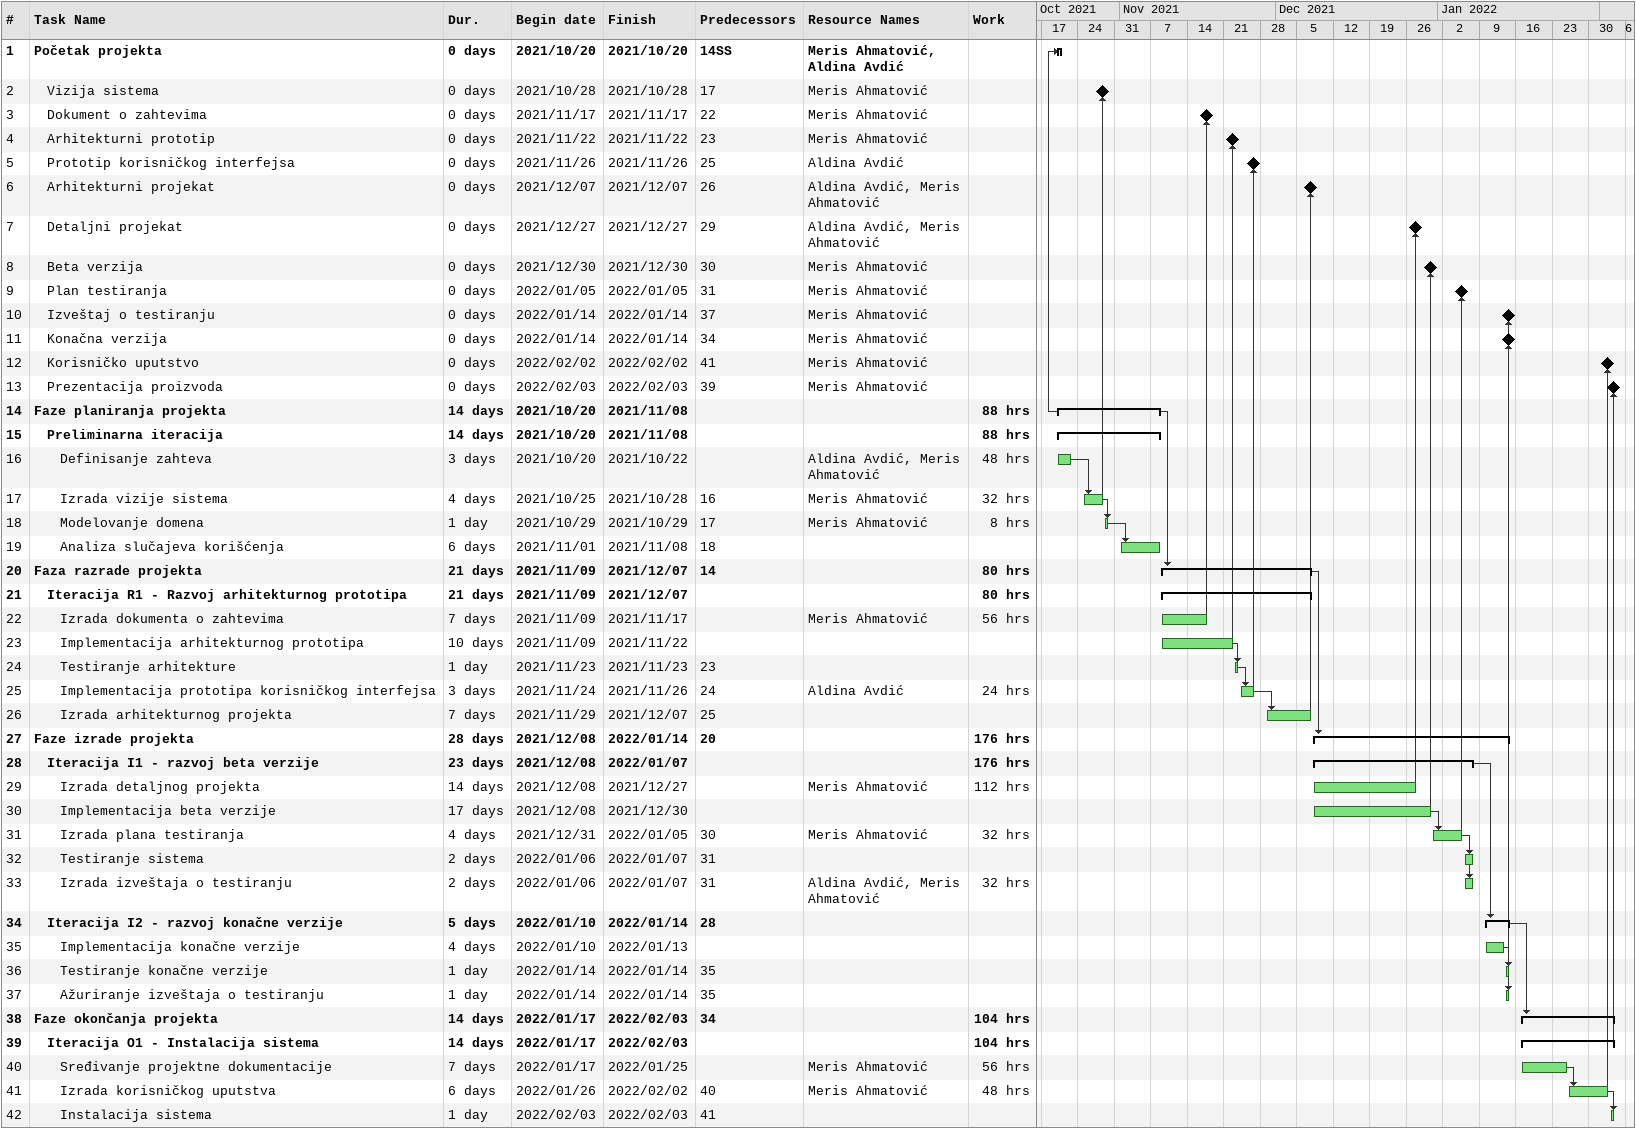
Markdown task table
| ID | Level | Task | Duration | Start | Finish | Predecessors | Resources | Work (h) |
|---|---|---|---|---|---|---|---|---|
| 1 | 1 | **Početak projekta** | 0d | 2021-10-20 | 2021-10-20 | 14SS | Meris Ahmatović, Aldina Avdić |  |
| 2 | 2 | Vizija sistema | 0d | 2021-10-28 | 2021-10-28 | 17 | Meris Ahmatović |  |
| 3 | 2 | Dokument o zahtevima | 0d | 2021-11-17 | 2021-11-17 | 22 | Meris Ahmatović |  |
| 4 | 2 | Arhitekturni prototip | 0d | 2021-11-22 | 2021-11-22 | 23 | Meris Ahmatović |  |
| 5 | 2 | Prototip korisničkog interfejsa | 0d | 2021-11-26 | 2021-11-26 | 25 | Aldina Avdić |  |
| 6 | 2 | Arhitekturni projekat | 0d | 2021-12-07 | 2021-12-07 | 26 | Aldina Avdić, Meris Ahmatović |  |
| 7 | 2 | Detaljni projekat | 0d | 2021-12-27 | 2021-12-27 | 29 | Aldina Avdić, Meris Ahmatović |  |
| 8 | 2 | Beta verzija | 0d | 2021-12-30 | 2021-12-30 | 30 | Meris Ahmatović |  |
| 9 | 2 | Plan testiranja | 0d | 2022-01-05 | 2022-01-05 | 31 | Meris Ahmatović |  |
| 10 | 2 | Izveštaj o testiranju | 0d | 2022-01-14 | 2022-01-14 | 37 | Meris Ahmatović |  |
| 11 | 2 | Konačna verzija | 0d | 2022-01-14 | 2022-01-14 | 34 | Meris Ahmatović |  |
| 12 | 2 | Korisničko uputstvo | 0d | 2022-02-02 | 2022-02-02 | 41 | Meris Ahmatović |  |
| 13 | 2 | Prezentacija proizvoda | 0d | 2022-02-03 | 2022-02-03 | 39 | Meris Ahmatović |  |
| 14 | 1 | **Faze planiranja projekta** | 14d | 2021-10-20 | 2021-11-08 |  |  | 88 |
| 15 | 2 | **Preliminarna iteracija** | 14d | 2021-10-20 | 2021-11-08 |  |  | 88 |
| 16 | 3 | Definisanje zahteva | 3d | 2021-10-20 | 2021-10-22 |  | Aldina Avdić, Meris Ahmatović | 48 |
| 17 | 3 | Izrada vizije sistema | 4d | 2021-10-25 | 2021-10-28 | 16 | Meris Ahmatović | 32 |
| 18 | 3 | Modelovanje domena | 1d | 2021-10-29 | 2021-10-29 | 17 | Meris Ahmatović | 8 |
| 19 | 3 | Analiza slučajeva korišćenja | 6d | 2021-11-01 | 2021-11-08 | 18 |  |  |
| 20 | 1 | **Faza razrade projekta** | 21d | 2021-11-09 | 2021-12-07 | 14 |  | 80 |
| 21 | 2 | **Iteracija R1 - Razvoj arhitekturnog prototipa** | 21d | 2021-11-09 | 2021-12-07 |  |  | 80 |
| 22 | 3 | Izrada dokumenta o zahtevima | 7d | 2021-11-09 | 2021-11-17 |  | Meris Ahmatović | 56 |
| 23 | 3 | Implementacija arhitekturnog prototipa | 10d | 2021-11-09 | 2021-11-22 |  |  |  |
| 24 | 3 | Testiranje arhitekture | 1d | 2021-11-23 | 2021-11-23 | 23 |  |  |
| 25 | 3 | Implementacija prototipa korisničkog interfejsa | 3d | 2021-11-24 | 2021-11-26 | 24 | Aldina Avdić | 24 |
| 26 | 3 | Izrada arhitekturnog projekta | 7d | 2021-11-29 | 2021-12-07 | 25 |  |  |
| 27 | 1 | **Faze izrade projekta** | 28d | 2021-12-08 | 2022-01-14 | 20 |  | 176 |
| 28 | 2 | **Iteracija I1 - razvoj beta verzije** | 23d | 2021-12-08 | 2022-01-07 |  |  | 176 |
| 29 | 3 | Izrada detaljnog projekta | 14d | 2021-12-08 | 2021-12-27 |  | Meris Ahmatović | 112 |
| 30 | 3 | Implementacija beta verzije | 17d | 2021-12-08 | 2021-12-30 |  |  |  |
| 31 | 3 | Izrada plana testiranja | 4d | 2021-12-31 | 2022-01-05 | 30 | Meris Ahmatović | 32 |
| 32 | 3 | Testiranje sistema | 2d | 2022-01-06 | 2022-01-07 | 31 |  |  |
| 33 | 3 | Izrada izveštaja o testiranju | 2d | 2022-01-06 | 2022-01-07 | 31 | Aldina Avdić, Meris Ahmatović | 32 |
| 34 | 2 | **Iteracija I2 - razvoj konačne verzije** | 5d | 2022-01-10 | 2022-01-14 | 28 |  |  |
| 35 | 3 | Implementacija konačne verzije | 4d | 2022-01-10 | 2022-01-13 |  |  |  |
| 36 | 3 | Testiranje konačne verzije | 1d | 2022-01-14 | 2022-01-14 | 35 |  |  |
| 37 | 3 | Ažuriranje izveštaja o testiranju | 1d | 2022-01-14 | 2022-01-14 | 35 |  |  |
| 38 | 1 | **Faze okončanja projekta** | 14d | 2022-01-17 | 2022-02-03 | 34 |  | 104 |
| 39 | 2 | **Iteracija O1 - Instalacija sistema** | 14d | 2022-01-17 | 2022-02-03 |  |  | 104 |
| 40 | 3 | Sređivanje projektne dokumentacije | 7d | 2022-01-17 | 2022-01-25 |  | Meris Ahmatović | 56 |
| 41 | 3 | Izrada korisničkog uputstva | 6d | 2022-01-26 | 2022-02-02 | 40 | Meris Ahmatović | 48 |
| 42 | 3 | Instalacija sistema | 1d | 2022-02-03 | 2022-02-03 | 41 |  |  |
